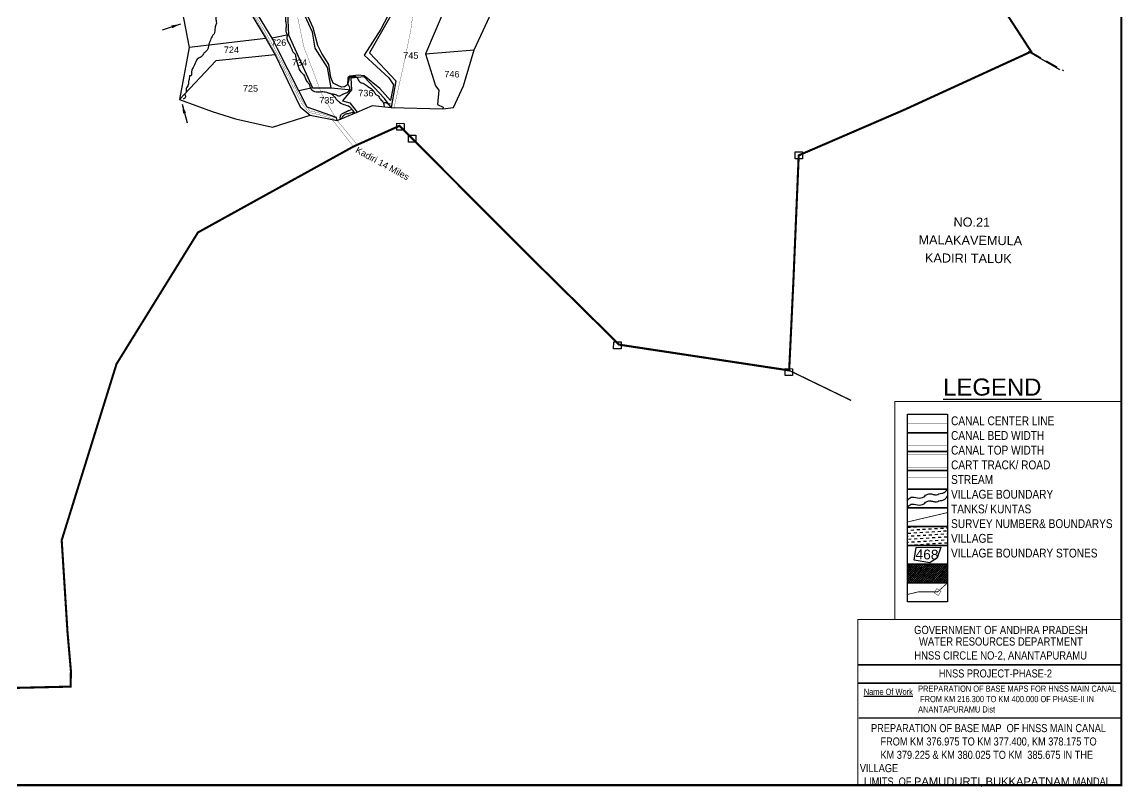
# Model space of a CAD drawing. Header units: feet. Extents: x 817754 to 828518, y 1577595 to 1585637.
# Drawn here: x 824162 to 828370, y 1577595 to 1580520 of the extents above; entities that cross this region are included whole.
import ezdxf
from ezdxf.enums import TextEntityAlignment as Align

# ---------------------------------------------------------------- set-up
doc = ezdxf.new("R2010")
doc.units = ezdxf.units.FT
doc.header["$LTSCALE"] = 15
doc.header["$MEASUREMENT"] = 0
doc.linetypes.add('ACAD_ISO02W100', pattern=[15, 12, -3])
doc.linetypes.add('HIDDEN2', pattern=[0.1875, 0.125, -0.0625])
for name, color, linetype in [('CANAL1', 7, 'Continuous'), ('CSMark', 72, 'Continuous'), ('FRAME 025', 7, 'Continuous'), ('HILL', 17, 'Continuous'), ('PLOT', 7, 'Continuous'), ('PLOT NO', 7, 'Continuous'), ('ROADS', 6, 'HIDDEN2'), ('TABLE', 7, 'Continuous'), ('tank', 4, 'Continuous'), ('TANKS-STREAM', 4, 'Continuous'), ('TEXT', 1, 'Continuous'), ('TITLEBLOCK', 7, 'Continuous'), ('village', 30, 'Continuous'), ('VILLAGE STONES', 240, 'Continuous')]:
    doc.layers.add(name, color=color, linetype=linetype)
doc.layers.add('VILLAGE BOUNDRY', color=5, linetype='HIDDEN2', lineweight=100)
doc.styles.add('A', font='arial.ttf')
doc.styles.add('ARIALN', font='ARIALN.TTF')
doc.styles.get("Standard").update_dxf_attribs({"font": 'arial.ttf'})
doc.linetypes.add('DOTS', pattern='A,1e-06,-3,["●",Standard,S=3,R=0,X=-1.25,Y=-1.25],-3', length=6.000001)
doc.dimstyles.get("Standard").update_dxf_attribs({"dimtxt": 0.18, "dimasz": 35, "dimexe": 0.18, "dimexo": 0.0625, "dimgap": 0.09, "dimtad": 0, "dimtih": 1, "dimtoh": 1, "dimdec": 4, "dimzin": 0, "dimdsep": 46, "dimtxsty": 'Standard', "dimcen": 0.09, "dimadec": 0, "dimazin": 0, "dimtfac": 1, "dimtdec": 4, "dimtofl": 0, "dimtmove": 0, "dimatfit": 3, "dimfxl": 1, "dimtolj": 1, "dimtzin": 0, "dimarcsym": 0})

msp = doc.modelspace()

# ---------------------------------------------------------------- hatches: boundary and pattern name
at = {"layer": 'tank'}
h = msp.add_hatch(dxfattribs=at)
h.set_pattern_fill('DASH', color=256, scale=91.128815, angle=3.5405, style=0)
h.set_pattern_definition([(3.5405362, (247584.067, 305741.842), (10.6659063, 12.07281434), [11.39110186, -11.39110186])])
h.paths.add_polyline_path([(827546.3, 1578590.7), (827699.3, 1578590.7), (827699.3, 1578518.9), (827546.3, 1578518.9)])
at = {"layer": 'village', "linetype": 'Continuous'}
h = msp.add_hatch(dxfattribs=at)
h.set_pattern_fill('SACNCR', color=256, scale=61.208172, angle=1.5303, style=0)
h.set_pattern_definition([(46.53031993, (247584.067, 305741.8423), (-4.164480836, 3.947758513), []), (46.53031993, (247588.123, 305741.9507), (-4.164480836, 3.947758513), [0, -5.738266106])])
h.paths.add_polyline_path([(827546.3, 1578447.2), (827699.3, 1578447.2), (827699.3, 1578375.5), (827546.3, 1578375.5)])

# ---------------------------------------------------------------- linework, layer by layer
at = {"layer": 'CANAL1', "color": 1, "linetype": 'HIDDEN2', "ltscale": 100, "const_width": 0.75}
msp.add_lwpolyline([(827546.3, 1578985.3), (827699.3, 1578985.3)], dxfattribs=at)
at = {"layer": 'CANAL1', "color": 5, "ltscale": 100, "const_width": 0.75}
for points in [[(827699.3, 1578924.8), (827546.3, 1578924.8)], [(827699.3, 1578902.3), (827546.3, 1578902.3)]]:
    msp.add_lwpolyline(points, dxfattribs=at)
at = {"layer": 'CANAL1', "color": 1, "ltscale": 100, "const_width": 0.75}
for points in [[(827699.3, 1578868.1), (827546.3, 1578868.1)], [(827699.3, 1578815.6), (827546.3, 1578815.6)]]:
    msp.add_lwpolyline(points, dxfattribs=at)
at = {"layer": 'CSMark', "color": 5, "const_width": 3.75}
msp.add_lwpolyline([(828363.9, 1579069), (827498.2, 1579069), (827498.2, 1578236), (828363.9, 1578236)], close=True, dxfattribs=at)
for points in [[(827356.4, 1578236), (828363.9, 1578236)], [(828363.9, 1578236), (828363.9, 1577602.3), (827356.4, 1577602.3), (827357, 1578236)]]:
    msp.add_lwpolyline(points, dxfattribs=at)
at = {"layer": 'FRAME 025', "lineweight": -3, "const_width": 6.12}
for points in [[(827356.4, 1578062.2), (828363.9, 1578062.2)], [(827356.4, 1577992.7), (828363.9, 1577992.7)], [(827359.6, 1577859.1), (828367.2, 1577859.1)]]:
    msp.add_lwpolyline(points, dxfattribs=at)
at = {"layer": 'HILL', "lineweight": -2}
for points in [[(825581.3, 1580280.3), (825570.8, 1580220.4), (825529.4, 1580266.1), (825470, 1580314.8), (825447.8, 1580317.4), (825415.2, 1580312.9), (825407.7, 1580306.1), (825405.6, 1580280.2), (825395.2, 1580271.8), (825382.9, 1580271), (825368.6, 1580277.7), (825350.8, 1580286.1), (825342.7, 1580308.4), (825335.3, 1580357.8), (825307.7, 1580399.2), (825292.3, 1580430.2), (825274.3, 1580498.4), (825218, 1580624.8)], [(825584.4, 1580590.1), (825533.5, 1580492.9), (825469.8, 1580392.7), (825564.5, 1580306.7), (825581.3, 1580280.3)]]:
    msp.add_lwpolyline(points, dxfattribs=at)
at = {"layer": 'PLOT', "lineweight": -2}
for points in [[(824670.7, 1581951.5), (824624.2, 1581883), (824635.3, 1581697.3), (824634.9, 1581567.2), (824634.6, 1581443.7), (824582.8, 1581126.4), (824673.9, 1581067.1), (824787.6, 1580971.9), (824819.1, 1580767.9), (824794.5, 1580735.1), (824771.6, 1580608.8), (824772.6, 1580567.8), (824800.5, 1580422.8), (824763.8, 1580223.5), (824888.9, 1580177.7), (824978.2, 1580149.3), (825118.8, 1580118.6), (825118.8, 1580118.6), (825263.3, 1580163.9), (825366.6, 1580143.8), (825442.4, 1580175.1)], [(824787.6, 1580971.9), (824795.2, 1580969.8), (824801.8, 1580932.8), (824815.7, 1580935.2), (824930.9, 1580730), (824976.4, 1580653.4), (825094.2, 1580457.2), (824800.5, 1580422.8)], [(825044, 1580781.5), (825122.7, 1580800.6), (825147.9, 1580709), (825174, 1580613.1), (825180.8, 1580471.4), (825118, 1580457.8), (824995.9, 1580659.3)], [(825739.8, 1580744.8), (825695, 1580627.4), (825777.8, 1580572.1), (825704.1, 1580398.5), (825890.2, 1580413.5)], [(825343.3, 1580268.5), (825329.2, 1580345.8), (825283.1, 1580419.6), (825271.8, 1580481.5), (825208.1, 1580621), (825174, 1580613.1)], [(825572.9, 1580192.6), (825572.9, 1580192.6), (825771, 1580187.5), (825811.2, 1580193.1), (825849.5, 1580276.2), (825890.2, 1580413.5), (825983.2, 1580615.1)], [(825592.2, 1580580.6), (825490.6, 1580402.3), (825591.1, 1580295.7), (825572.9, 1580192.6), (825547.6, 1580227.7), (825470, 1580310.3), (825419.4, 1580305.2), (825421.3, 1580260.6), (825387.5, 1580219.2), (825414.5, 1580211), (825442.4, 1580175.1), (825501.4, 1580200.4), (825572.9, 1580192.6)], [(825180.8, 1580471.4), (825272.6, 1580268.2), (825220.3, 1580257.5)], [(825094.2, 1580457.2), (825129.5, 1580395.2), (824902.8, 1580372.1), (824763.8, 1580223.5)], [(825366.6, 1580143.8), (825364.4, 1580154.5), (825252.3, 1580193.9), (825220.3, 1580257.5), (825138, 1580417.8), (825118, 1580457.8)], [(825129.5, 1580395.2), (825225.2, 1580195.9), (825263.3, 1580163.9)], [(825704.1, 1580398.5), (825742.3, 1580276.6), (825755.4, 1580260.1), (825750.2, 1580205.2), (825771.5, 1580194.7), (825771, 1580187.5)], [(825272.6, 1580268.2), (825343.3, 1580268.5), (825421.3, 1580260.6)]]:
    msp.add_lwpolyline(points, dxfattribs=at)
at = {"layer": 'PLOT NO'}
for points in [[(827546.3, 1579021.2), (827699.3, 1579021.2), (827699.3, 1578949.4), (827546.3, 1578949.4)], [(827546.3, 1578949.4), (827699.3, 1578949.4), (827699.3, 1578877.7), (827546.3, 1578877.7)], [(827546.3, 1578877.7), (827699.3, 1578877.7), (827699.3, 1578805.9), (827546.3, 1578805.9)], [(827546.3, 1578805.9), (827699.3, 1578805.9), (827699.3, 1578734.2), (827546.3, 1578734.2)], [(827546.3, 1578734.2), (827699.3, 1578734.2), (827699.3, 1578662.4), (827546.3, 1578662.4)], [(827546.3, 1578662.4), (827699.3, 1578662.4), (827699.3, 1578590.7), (827546.3, 1578590.7)], [(827546.3, 1578590.7), (827699.3, 1578590.7), (827699.3, 1578518.9), (827546.3, 1578518.9)], [(827546.3, 1578518.9), (827699.3, 1578518.9), (827699.3, 1578447.2), (827546.3, 1578447.2)], [(827546.3, 1578447.2), (827699.3, 1578447.2), (827699.3, 1578375.5), (827546.3, 1578375.5)], [(827546.3, 1578375.5), (827699.3, 1578375.5), (827699.3, 1578303.7), (827546.3, 1578303.7)]]:
    msp.add_lwpolyline(points, close=True, dxfattribs=at)
msp.add_lwpolyline([(827571.9, 1578463.2), (827579.7, 1578510.5), (827674.2, 1578512.6), (827660.6, 1578471.2), (827632, 1578452.2), (827571.9, 1578463.2)], dxfattribs=at)
at = {"layer": 'PLOT NO', "color": 4}
for points in [[(827546.3, 1578689.8), (827560.3, 1578703.3), (827584.9, 1578700.5), (827608.9, 1578705), (827616, 1578710.7), (827632.2, 1578716.3), (827644.9, 1578714.2), (827657.5, 1578712.8), (827667, 1578715.9), (827686.8, 1578721.2), (827699.3, 1578734.2)], [(827546.3, 1578662.9), (827560.3, 1578676.4), (827584.9, 1578673.6), (827608.9, 1578678.2), (827616, 1578683.9), (827632.2, 1578689.4), (827644.9, 1578687.3), (827657.5, 1578686), (827667, 1578689), (827686.8, 1578694.3), (827699.3, 1578707.3)]]:
    msp.add_spline(points, degree=3, dxfattribs=at)
at = {"layer": 'ROADS', "lineweight": -2, "ltscale": 10, "const_width": 1}
for points in [[(825583.4, 1580188.8), (825619.1, 1580349.4), (825647.5, 1580485.7), (825661.1, 1580589.4), (825668.3, 1580722.5), (825656.7, 1580952.8), (825655.8, 1580971.3), (825581.1, 1581054.7), (825508.6, 1581118.4), (825478.5, 1581154.1), (825454.3, 1581160.3), (825386.5, 1581187.4), (825364, 1581191.9), (825338.2, 1581190.9)], [(825360.8, 1580153.8), (825300.6, 1580171.7), (825262.7, 1580180.4), (825234.3, 1580215), (825150.3, 1580378.7), (825064.9, 1580529.1), (824955.6, 1580713.6), (824832.8, 1580927.6), (824781.5, 1580999.9), (824689.6, 1581075.5), (824640.1, 1581108.9), (824587.6, 1581143.5)], [(825357.2, 1580147.8), (825297, 1580165.8), (825259.2, 1580174.4), (825230.7, 1580209), (825146.7, 1580372.7), (825061.3, 1580523.2), (824952, 1580707.7), (824829.3, 1580921.6), (824777.9, 1580993.9), (824686, 1581069.5), (824636.6, 1581102.9), (824584, 1581137.5)], [(825347.1, 1580147.6), (825428.7, 1580043.9)], [(825366.6, 1580143.8), (825443.5, 1580050.6)], [(827546.3, 1578762.6), (827699.3, 1578762.6)]]:
    msp.add_lwpolyline(points, dxfattribs=at)
at = {"layer": 'ROADS', "linetype": 'DOTS', "lineweight": -2, "ltscale": 0.15, "const_width": 1}
for points in [[(825366.6, 1580143.8), (825307.5, 1580244.8), (825238.9, 1580425.7), (825213, 1580550.8)], [(827546.3, 1578777.6), (827699.3, 1578777.6)]]:
    msp.add_lwpolyline(points, dxfattribs=at)
at = {"layer": 'ROADS', "lineweight": -2}
msp.add_spline([(825423.1, 1580185.3), (825408.3, 1580179.8), (825397.4, 1580174.4), (825391.1, 1580171.8), (825383.7, 1580167.8), (825379.3, 1580163.2), (825378.8, 1580148.8), (825386.3, 1580156), (825390.7, 1580162.2), (825394.3, 1580165.7), (825400.9, 1580169.2), (825411.5, 1580171), (825424.4, 1580174.4), (825430.2, 1580175.8), (825423.6, 1580184.7)], degree=3, dxfattribs=at)
at = {"layer": 'TANKS-STREAM', "lineweight": -2}
for points in [[(824908.1, 1580954), (824914.6, 1580947.7), (824924.2, 1580945.8), (824939.6, 1580942.8), (824947.1, 1580940.2), (824952.8, 1580936.9), (824962.5, 1580932.9), (824972.9, 1580927.4), (824982.1, 1580923), (824993.6, 1580916.8), (825002.8, 1580908.1), (825015.6, 1580898.3), (825024.6, 1580892.8), (825035.3, 1580885.4), (825046.2, 1580871.4), (825053.7, 1580864.9), (825066.8, 1580850.1), (825097.7, 1580808.6), (825111.9, 1580789.5), (825118.2, 1580777.2), (825122.4, 1580765), (825126.3, 1580754.9), (825129.7, 1580741.6), (825131.1, 1580731.6), (825136.3, 1580721.9), (825140.5, 1580710.3), (825142.2, 1580700.7), (825146.8, 1580686.3), (825152.2, 1580676.9), (825154.5, 1580664), (825153.4, 1580657.3), (825154.9, 1580651.1), (825159.3, 1580642.9), (825161.9, 1580636.9), (825166.2, 1580614.1), (825167.6, 1580607.9), (825169.8, 1580601.7), (825169.2, 1580593.5), (825166.4, 1580580.2), (825168.8, 1580567.9), (825171.3, 1580557.3), (825169.6, 1580545.8), (825169.3, 1580531.2), (825170.4, 1580515.8), (825171.5, 1580505.2), (825170.7, 1580496.1), (825170.1, 1580488.1), (825174.4, 1580473.3), (825175.3, 1580465.9), (825174.4, 1580457.4), (825176.6, 1580449.3), (825183.5, 1580436.1), (825187.2, 1580429.6), (825189.9, 1580423.5), (825194.1, 1580414), (825199, 1580404.2), (825203.5, 1580399.6), (825208.5, 1580385.4), (825217, 1580351.8), (825223.9, 1580334.1), (825237.7, 1580319.2), (825250.9, 1580293.1), (825257.9, 1580284.4), (825262.5, 1580273.6), (825266.5, 1580264.5), (825286.2, 1580253.1), (825307.6, 1580253.8), (825325.3, 1580251.8), (825338.8, 1580247.4), (825349.4, 1580245), (825356.1, 1580243.6), (825372.3, 1580238.1), (825373.5, 1580237.7), (825386.8, 1580243.5), (825397.2, 1580248), (825407.3, 1580252.5), (825414.6, 1580261.3), (825415.3, 1580269.1), (825409.7, 1580279.1), (825412.8, 1580300.2), (825415, 1580309.3), (825430, 1580311.6), (825441.3, 1580309.4), (825448.9, 1580295), (825470, 1580283.4), (825484.4, 1580273.9), (825506.1, 1580255.7), (825515, 1580243.2), (825524.3, 1580237), (825528.8, 1580229.2), (825541.3, 1580214.7), (825543.6, 1580209.8), (825546.1, 1580195.5)], [(824902.3, 1580624), (824911.2, 1580605.8), (824914.4, 1580596), (824917.1, 1580587.1), (824915.8, 1580577.3), (824907.5, 1580561.6), (824903.7, 1580543.3), (824903.5, 1580525.9), (824905, 1580515.7), (824900.8, 1580501.9), (824899, 1580484.5), (824896.5, 1580475.2), (824891.5, 1580469.5), (824881.9, 1580450.7), (824875.4, 1580431.5), (824873.9, 1580423.1), (824869.4, 1580413), (824865, 1580407), (824857.4, 1580401), (824849.2, 1580389.3), (824835.7, 1580380.9), (824829.1, 1580373.6), (824819.1, 1580351.4), (824809.6, 1580329.1), (824806.6, 1580314.1), (824804.5, 1580315.2), (824800.7, 1580300.2), (824798.2, 1580294.1), (824797.7, 1580283.1), (824795.2, 1580275.9), (824788.9, 1580260.9), (824789.2, 1580250.6), (824784.9, 1580246), (824786.6, 1580233.3), (824778, 1580224.8)], [(825344.6, 1580246), (825357.7, 1580232.2), (825366.4, 1580221.4), (825371.1, 1580216.9), (825391.7, 1580204.4), (825414.4, 1580196.2), (825417.5, 1580193), (825424.2, 1580183.8), (825434.7, 1580171.9), (825434.4, 1580172.5)], [(825543.4, 1580210.3), (825547.7, 1580212), (825561.9, 1580207.9), (825570.5, 1580208.4)]]:
    msp.add_spline(points, degree=3, dxfattribs=at)
at = {"layer": 'VILLAGE BOUNDRY', "lineweight": -2, "ltscale": 25}
msp.add_line((828015.8, 1580407), (828142.8, 1580334.4), dxfattribs=at)
for points, const_width in [([(827702.6, 1580894.7), (828019.3, 1580407), (827535.1, 1580184.9), (827130.8, 1580010.2), (827110.3, 1579525.7), (827094.3, 1579188), (826444.4, 1579286.5), (826141.3, 1579585.7), (825835.5, 1579891.7), (825654.8, 1580072.9), (825604.6, 1580123.1), (825428.7, 1580043.9), (824834.5, 1579715.6), (824523.1, 1579212.5), (824379.2, 1578750.1), (824313.6, 1578538.9), (824335.9, 1578186.5), (824348.8, 1578039.5), (824347.9, 1577979.2), (824085.5, 1577973.1)], 8), ([(828008, 1580407.9), (828129, 1580337.7), (828129, 1580337.7)], 4.93), ([(827094.3, 1579188), (827331.2, 1579073.2)], 4.93)]:
    msp.add_lwpolyline(points, dxfattribs=dict(at, const_width=const_width))
at = {"layer": 'VILLAGE BOUNDRY', "linetype": 'ACAD_ISO02W100', "ltscale": 2, "const_width": 3}
for points in [[(827546.3, 1578608.6), (827699.3, 1578644.5)], [(827546.3, 1578331.5), (827588.6, 1578341.5), (827661.8, 1578341.5), (827699.3, 1578375.5)]]:
    msp.add_lwpolyline(points, dxfattribs=at)
at = {"layer": 'VILLAGE STONES', "color": 5, "const_width": 8}
msp.add_lwpolyline([(818827.5, 1585632.5), (828363.9, 1585632.5), (828363.9, 1577602.3), (818827.5, 1577602.3)], close=True, dxfattribs=at)
at = {"layer": 'VILLAGE STONES', "lineweight": -2}
for points in [[(825594.6, 1580132.9), (825623.1, 1580132.6), (825622.8, 1580106), (825594.3, 1580106.3)], [(825639.2, 1580087.9), (825667.7, 1580087.6), (825667.5, 1580061), (825639, 1580061.3)], [(827117.1, 1580023.8), (827145.6, 1580023.5), (827145.3, 1579996.9), (827116.8, 1579997.2)], [(826423.7, 1579297.6), (826452.2, 1579297.3), (826451.9, 1579270.7), (826423.4, 1579271)], [(827078.7, 1579194.9), (827107.1, 1579194.6), (827106.9, 1579168), (827078.4, 1579168.3)]]:
    msp.add_lwpolyline(points, close=True, dxfattribs=at)
at = {"layer": 'VILLAGE STONES', "const_width": 1.52}
msp.add_lwpolyline([(827648.5, 1578337.9), (827658.8, 1578353.9), (827674.8, 1578343.6), (827664.5, 1578327.6)], close=True, dxfattribs=at)

# ---------------------------------------------------------------- texts
at = {"layer": 'PLOT NO', "lineweight": -2}
for s, p in [('726', (825114.1, 1580429.4)), ('724', (824933.3, 1580401.8)), ('745', (825619.2, 1580380)), ('734', (825193.8, 1580353.2)), ('746', (825776.2, 1580308.5)), ('725', (825006.2, 1580254.1)), ('736', (825447.2, 1580236.1)), ('735', (825298.1, 1580208.8))]:
    msp.add_text(s, height=24.81, rotation=359.4283, dxfattribs=at).set_placement(p)
at = {"layer": 'PLOT NO', "linetype": 'Continuous', "lineweight": -2}
msp.add_text('Kadiri 14 Miles ', height=24.806, rotation=331.4263, dxfattribs=at).set_placement((825434, 1580022.8))
at = {"layer": 'PLOT NO'}
msp.add_text('468', height=37.5, rotation=358.6877, dxfattribs=at).set_placement((827621.3, 1578484.4), align=Align.MIDDLE_CENTER)
at = {"layer": 'TABLE', "extrusion": (0.000201441, 0.004807, 0.999988), "style": 'A'}
msp.add_text('%%ULEGEND', height=65.37, rotation=359.9999, dxfattribs=at).set_placement((827870.7, 1579105.4, 7755.8), align=Align.MIDDLE)
at = {"layer": 'TEXT', "lineweight": -2}
for s, height, p in [('NO.21', 34.73, (827722.1, 1579738.4)), ('MALAKAVEMULA', 34.728, (827588.6, 1579670.4)), ('KADIRI TALUK', 34.728, (827613.2, 1579601.2))]:
    msp.add_text(s, height=height, rotation=359.4283, dxfattribs=at).set_placement(p)
at = {"layer": 'TITLEBLOCK', "extrusion": (0.000201441, 0.004807, 0.999988), "style": 'ARIALN'}
for s, height, p in [('GOVERNMENT OF ANDHRA PRADESH ', 31.426, (827571.9, 1578161.1, 7747.9)), ('WATER RESOURCES DEPARTMENT  ', 31.426, (827590.6, 1578117, 7747.4)), ('HNSS CIRCLE NO-2, ANANTAPURAMU', 31.426, (827572.8, 1578063.7, 7747.1)), ('HNSS PROJECT-PHASE-2', 30.604, (827666.5, 1577995.2, 7748.4)), ('%%UName Of Work', 23.763, (827379.5, 1577928.7, 7748.8))]:
    msp.add_text(s, height=height, rotation=359.9999, dxfattribs=at).set_placement(p)
at = {"layer": 'TITLEBLOCK', "extrusion": (0.000201441, 0.004807, 0.999988), "attachment_point": 1, "text_direction": (1, -1e-06, -0.000201), "style": 'ARIALN'}
for s, insert, char_height, width in [('CANAL CENTER LINE \\PCANAL BED WIDTH {\\H1.5288x; }\\PCANAL TOP WIDTH {\\H1.3525x; }\\PCART TRACK/ ROAD{\\H1.4113x; }\\PSTREAM {\\H1.3917x; }\\PVILLAGE BOUNDARY{\\H1.3982x; }\\PTANKS/ KUNTAS{\\H1.3961x; }\\PSURVEY NUMBER& BOUNDARYS{\\H1.3968x; }\\PVILLAGE{\\H1.3966x; }\\PVILLAGE BOUNDARY STONES{\\H1.3966x; }', (827713.1, 1579012.3), 33.7, 706.561), ('PREPARATION OF BASE MAPS FOR HNSS MAIN CANAL\\P FROM KM 216.300 TO KM 400.000 OF PHASE-II IN ANANTAPURAMU Dist', (827587.2, 1577983.2, -2.8), 23.763, 767.046), ('\\pi42.794;PREPARATION OF BASE MAP  OF HNSS MAIN CANAL \\P\\pi78.858;FROM KM {\\C1;376.975} TO KM {\\C1;377.400, }KM{\\C1; 378.175 \\C0;TO\\C1; }            {\\C1; \\P\\pi7.7229;}KM {\\C1;379.225 & }KM{\\C1; 380.025 TO }KM{\\C1;  385.675 \\C0;IN THE VILLAGE \\P\\pi15.927;LIMITS  OF\\C1; \\fArial|b0|i0|c0|p34;PAMUDURTI\\fArial Narrow|b0|i0|c0|p34;, \\fArial|b0|i0|c0|p34;\\C256;BUKKAPATNAM\\fArial Narrow|b0|i0|c0|p34;\\C0; MANDAL.}', (827364.5, 1577835.8, -3.5), 30.6041, 979.6)]:
    msp.add_mtext(s, dxfattribs=dict(at, insert=insert, char_height=char_height, width=width))

# ---------------------------------------------------------------- leaders
at = {"layer": 'VILLAGE BOUNDRY', "linetype": 'Continuous', "lineweight": -2}
for points in [[(824767.6, 1580512.4), (824697.4, 1580489.4)], [(824773.9, 1580205.4), (824793.2, 1580134)]]:
    msp.add_leader(points, dimstyle='Standard', override={"dimgap": 0.09, "dimtad": 0}, dxfattribs=at)

doc.saveas('drawing.dxf')
